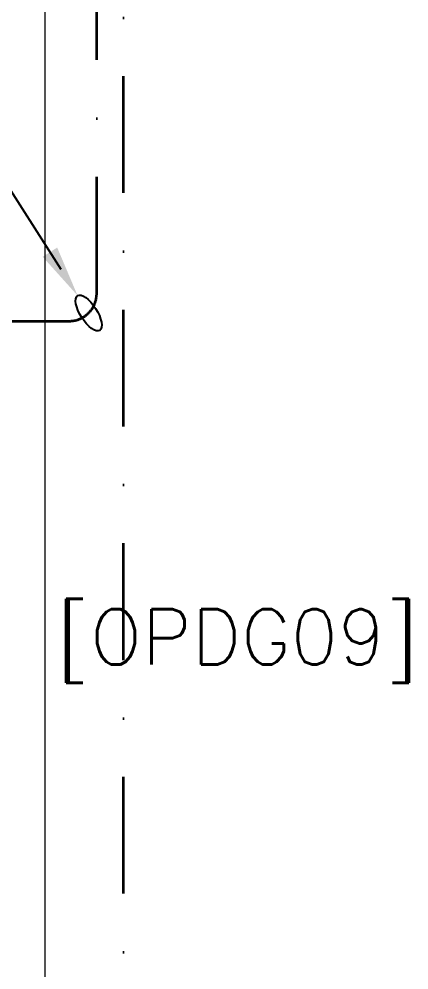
# Model space of a CAD drawing. Header units: inches. Extents: x -12418 to 242017, y -29325 to 19878.
# Drawn here: x 9127 to 10187, y -6297 to -3711 of the extents above; entities that cross this region are included whole.
import ezdxf
from ezdxf import colors
from ezdxf.entities.mleader import LeaderData, LeaderLine
from ezdxf.math import Vec2, Vec3

# ---------------------------------------------------------------- set-up
doc = ezdxf.new("R2010")
doc.units = ezdxf.units.IN
doc.header["$LTSCALE"] = 25
doc.header["$MEASUREMENT"] = 0
doc.linetypes.add('DASHDOT', pattern=[25.4, 12.7, -6.35, 0, -6.35])
doc.layers.get('0').update_dxf_attribs({"color": 8})
for name, color, linetype, lineweight in [('00-Ground Floor$0$72_EGR_BASE_TEXT', 252, 'Continuous', 5), ('00-Ground Floor$0$Walls', 251, 'Continuous', 5), ('E-LITE-CIRC', 6, 'Continuous', 25), ('E-LITE-CLNG-CNDT', 6, 'DASHDOT', 35), ('E-POWR-CLNG-CNDT', 6, 'DASHDOT', 35)]:
    doc.layers.add(name, color=color, linetype=linetype, lineweight=lineweight)
doc.styles.add('00-Ground Floor$0$SIMPLEX', font='SIMPLEX.shx', dxfattribs={"height": 150})
doc.styles.add('DC_Simplex', font='SIMPLEX.shx', dxfattribs={"width": 0.7})

# ---------------------------------------------------------------- blocks, each defined once
blk = doc.blocks.new('00-Ground Floor')
at = {"layer": '00-Ground Floor$0$Walls'}
blk.add_line((9197.9, -6447.4, 0), (9197.9, -2747.4, 0), dxfattribs=at)
at = {"layer": '00-Ground Floor$0$72_EGR_BASE_TEXT', "insert": (9721.3, -5316.5, 0), "char_height": 150, "attachment_point": 2, "style": '00-Ground Floor$0$SIMPLEX'}
blk.add_mtext('[OPDG09]', dxfattribs=at)
blk = doc.blocks.new('ARR0W')
at = {"color": 45}
blk.add_ellipse((0, 0), major_axis=(0.4, 0), ratio=0.4, dxfattribs=at)
at = {"color": 45, "ltscale": 0.5}
blk.add_solid([(-1.4, 0.167), (-0.4, 0), (-1.4, -0.167)], dxfattribs=at)

msp = doc.modelspace()

# ---------------------------------------------------------------- linework, layer by layer
at = {"layer": 'E-POWR-CLNG-CNDT', "elevation": 0}
for points in [[(7511.9, -4747.4), (7736.7, -4551.3, -0.181337), (7786, -4532.8), (9263, -4532.8, 0.414214), (9338, -4457.8), (9338, -1200)], [(8952.9, -7904.5), (9391.7, -7409.7, 0.18339), (9410.6, -7359.9), (9410.6, -1200)]]:
    msp.add_lwpolyline(points, format="xyb", dxfattribs=at)

# ---------------------------------------------------------------- block references
at = {"layer": 'E-LITE-CLNG-CNDT'}
msp.add_blockref('00-Ground Floor', (0, 0), dxfattribs=at)

# ---------------------------------------------------------------- leaders
at = {"layer": 'E-LITE-CIRC'}
ml = msp.add_multileader_mtext('Standard', dxfattribs=at)
ml.set_content('{\\Fdc_el_romans|c0;\\W0.8;TO\\Fromans|c0; \\Fsimplex|c0;PP-G\\Fdc_el_romans|c0;F\\Fsimplex|c0;/M43}', color=256, style='DC_Simplex')
ml.set_leader_properties()
ml.set_arrow_properties(name='ARR0W')
ml.build(insert=Vec2(0, 0))
ml.multileader.update_dxf_attribs({"dogleg_length": 200, "arrow_head_size": 140, "scale": 100})
ctx = ml.context
ctx.base_point, ctx.scale, ctx.char_height, ctx.arrow_head_size, ctx.landing_gap_size, ctx.plane_origin, ctx.plane_x_axis, ctx.plane_y_axis = Vec3(6660.9, -3918.8, 0), 100, 200, 140, 140, Vec3(15352.8, 991.8, 0), Vec3(1, -0.000001, 0), Vec3(0.000001, 1, 0)
ctx.text_align_type = 2
notes = []
notes.append((ctx, [(1, (1, 1, 0), (8939.2, -3918.8, 0), (-1, 0.000001, 0), 108.8, [(0, [(9316, -4510.8, 0)], 0, [])])]))
ctx.mtext.insert, ctx.mtext.text_direction, ctx.mtext.rotation, ctx.mtext.alignment, ctx.mtext.flow_direction = Vec3(8690.5, -3785.4, 0), Vec3(1, -0.000001, 0), 6.283185, 3, 5
for ctx, leaders in notes:
    for number, flags, end, landing, length, lines in leaders:
        leader = LeaderData()
        leader.index, (leader.has_last_leader_line, leader.has_dogleg_vector, leader.attachment_direction) = number, flags
        leader.last_leader_point, leader.dogleg_vector, leader.dogleg_length = Vec3(end), Vec3(landing), length
        for number, points, colour, breaks in lines:
            line = LeaderLine()
            line.index, line.vertices, line.color, line.breaks = number, Vec3.list(points), colors.encode_raw_color(colour), breaks
            leader.lines.append(line)
        ctx.leaders.append(leader)

doc.saveas('drawing.dxf')
